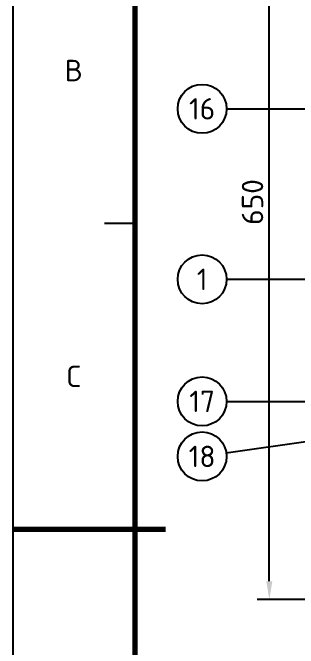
# Model space of a CAD drawing. Header units: millimetres. Extents: x 0 to 420, y 0 to 297.
# Drawn here: x 0 to 46.7, y 129 to 233 of the extents above; entities that cross this region are included whole.
import ezdxf
from ezdxf.enums import TextEntityAlignment as Align

# ---------------------------------------------------------------- set-up
doc = ezdxf.new("R2010")
doc.units = ezdxf.units.MM
for name, color, linetype, lineweight in [('04-COTA', 3, 'CONTINUOUS', 25), ('06-TEXTO', 7, 'CONTINUOUS', 25), ('07-RECUADRO', 7, 'CONTINUOUS', 70), ('08-FINA', 5, 'CONTINUOUS', 25)]:
    doc.layers.add(name, color=color, linetype=linetype, lineweight=lineweight)
doc.styles.add('ISO3098', font='isocpeur.ttf')
doc.dimstyles.new('FLAMA-ISO', dxfattribs={"dimtxt": 3.5, "dimasz": 3, "dimexe": 2, "dimexo": 1, "dimgap": 1, "dimtad": 1, "dimdec": 1, "dimtxsty": 'ISO3098', "dimcen": 2.5, "dimclrd": 3, "dimclre": 3, "dimclrt": 3, "dimazin": 3, "dimtfac": 1, "dimtmove": 0, "dimatfit": 3, "dimlwd": 25, "dimlwe": 25})

msp = doc.modelspace()

# ---------------------------------------------------------------- linework, layer by layer
at = {"layer": '07-RECUADRO'}
msp.add_line((0, 148.5), (25, 148.5), dxfattribs=at)
msp.add_lwpolyline([(20, 10), (410, 10), (410, 287), (20, 287)], close=True, dxfattribs=at)
at = {"layer": '08-FINA'}
for p, q in [((35, 217.242), (65.4, 217.242)), ((20, 198.5), (15, 198.5)), ((35, 189.36), (77.75, 189.36)), ((35, 169.4), (66.2, 169.4)), ((34.96, 160.965), (87.796, 168.5))]:
    msp.add_line(p, q, dxfattribs=at)
msp.add_lwpolyline([(0, 0), (420, 0), (420, 297), (0, 297)], close=True, dxfattribs=at)
for centre in [(31, 217.242), (31, 189.36), (31, 169.4), (31, 160.4)]:
    msp.add_circle(centre, 4, dxfattribs=at)

# ---------------------------------------------------------------- texts
at = {"layer": '06-TEXTO', "style": 'ISO3098'}
for s, p in [('B', (10, 223.5)), ('16', (31, 217.242)), ('1', (31, 189.36)), ('C', (10, 173.5)), ('17', (31, 169.4)), ('18', (31, 160.4))]:
    msp.add_text(s, height=3.5, dxfattribs=at).set_placement(p, align=Align.MIDDLE_CENTER)

# ---------------------------------------------------------------- dimensions: what is measured, and where the dimension line sits
at = {"layer": '04-COTA'}
msp.add_linear_dim(base=(42, 137), p1=(64, 137), p2=(64, 267), angle=90, dimstyle='FLAMA-ISO', override={"dimlfac": 5}, dxfattribs=at).render()

doc.saveas('drawing.dxf')
